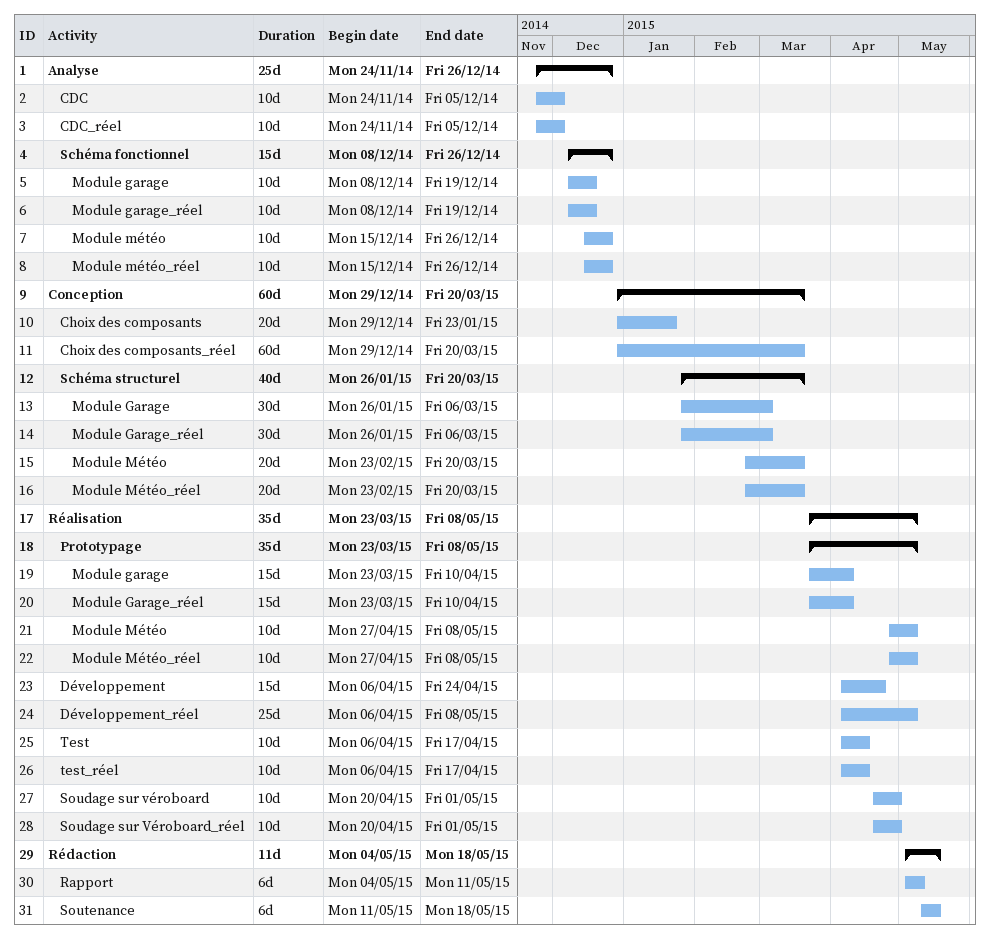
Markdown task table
| ID | Level | Task | Duration | Start | Finish |
|---|---|---|---|---|---|
| 1 | 1 | **Analyse** | 25d | 2014-11-24 | 2014-12-26 |
| 2 | 2 | CDC | 10d | 2014-11-24 | 2014-12-05 |
| 3 | 2 | CDC_réel | 10d | 2014-11-24 | 2014-12-05 |
| 4 | 2 | **Schéma fonctionnel** | 15d | 2014-12-08 | 2014-12-26 |
| 5 | 3 | Module garage | 10d | 2014-12-08 | 2014-12-19 |
| 6 | 3 | Module garage_réel | 10d | 2014-12-08 | 2014-12-19 |
| 7 | 3 | Module météo | 10d | 2014-12-15 | 2014-12-26 |
| 8 | 3 | Module météo_réel | 10d | 2014-12-15 | 2014-12-26 |
| 9 | 1 | **Conception** | 60d | 2014-12-29 | 2015-03-20 |
| 10 | 2 | Choix des composants | 20d | 2014-12-29 | 2015-01-23 |
| 11 | 2 | Choix des composants_réel | 60d | 2014-12-29 | 2015-03-20 |
| 12 | 2 | **Schéma structurel** | 40d | 2015-01-26 | 2015-03-20 |
| 13 | 3 | Module Garage | 30d | 2015-01-26 | 2015-03-06 |
| 14 | 3 | Module Garage_réel | 30d | 2015-01-26 | 2015-03-06 |
| 15 | 3 | Module Météo | 20d | 2015-02-23 | 2015-03-20 |
| 16 | 3 | Module Météo_réel | 20d | 2015-02-23 | 2015-03-20 |
| 17 | 1 | **Réalisation** | 35d | 2015-03-23 | 2015-05-08 |
| 18 | 2 | **Prototypage** | 35d | 2015-03-23 | 2015-05-08 |
| 19 | 3 | Module garage | 15d | 2015-03-23 | 2015-04-10 |
| 20 | 3 | Module Garage_réel | 15d | 2015-03-23 | 2015-04-10 |
| 21 | 3 | Module Météo | 10d | 2015-04-27 | 2015-05-08 |
| 22 | 3 | Module Météo_réel | 10d | 2015-04-27 | 2015-05-08 |
| 23 | 2 | Développement | 15d | 2015-04-06 | 2015-04-24 |
| 24 | 2 | Développement_réel | 25d | 2015-04-06 | 2015-05-08 |
| 25 | 2 | Test | 10d | 2015-04-06 | 2015-04-17 |
| 26 | 2 | test_réel | 10d | 2015-04-06 | 2015-04-17 |
| 27 | 2 | Soudage sur véroboard | 10d | 2015-04-20 | 2015-05-01 |
| 28 | 2 | Soudage sur Véroboard_réel | 10d | 2015-04-20 | 2015-05-01 |
| 29 | 1 | **Rédaction** | 11d | 2015-05-04 | 2015-05-18 |
| 30 | 2 | Rapport | 6d | 2015-05-04 | 2015-05-11 |
| 31 | 2 | Soutenance | 6d | 2015-05-11 | 2015-05-18 |
